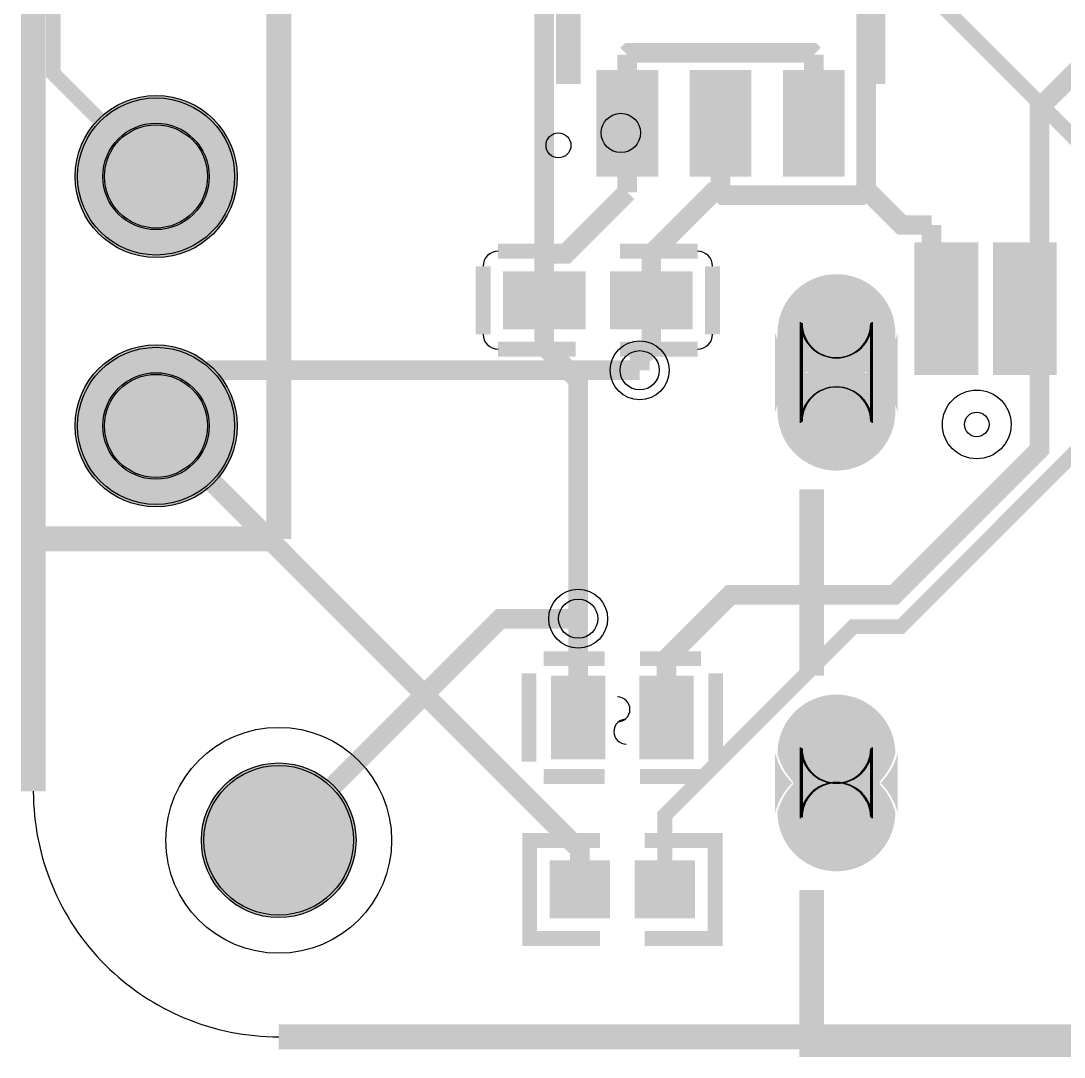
# Model space of a CAD drawing. Header units: millimetres. Extents: x -0.1 to 25.1, y -48.2 to 0.1.
# Drawn here: x -0.13 to 10.5, y -48.21 to -37.66 of the extents above; entities that cross this region are included whole.
import ezdxf

# ---------------------------------------------------------------- set-up
doc = ezdxf.new("R2010")
doc.units = ezdxf.units.MM
for name, color, linetype, true_color in [('BoardOutLine', 7, 'Continuous', 0xff00ff), ('BottomLayer', 7, 'Continuous', 0x0000ff), ('BottomPasteMaskLayer', 7, 'Continuous', 0x800000), ('BottomSilkLayer', 7, 'Continuous', 0x66cc33), ('BottomSolderMaskLayer', 7, 'Continuous', 0xaa00ff), ('Document', 7, 'Continuous', 0xffffff), ('Hole', 7, 'Continuous', 0x222222), ('Multi-Layer', 7, 'Continuous', 0xc0c0c0), ('TopLayer', 7, 'Continuous', 0xff0000), ('TopPasteMaskLayer', 7, 'Continuous', 0x808080), ('TopSilkLayer', 7, 'Continuous', 0xffcc00), ('TopSolderMaskLayer', 7, 'Continuous', 0x800080)]:
    doc.layers.add(name, color=color, linetype=linetype, true_color=true_color)

msp = doc.modelspace()

# ---------------------------------------------------------------- hatches: boundary and pattern name
at = {"layer": 'BottomLayer'}
msp.add_hatch(color=256, dxfattribs=at).paths.add_polyline_path([(1.7373600000000242, -45.99940000000004, 1), (3.2613600000000242, -45.99940000000004, 1)])
at = {"layer": 'BottomPasteMaskLayer'}
msp.add_hatch(color=256, dxfattribs=at).paths.add_polyline_path([(1.7373600000000242, -45.99940000000004, 1), (3.2613600000000242, -45.99940000000004, 1)])
at = {"layer": 'BottomSolderMaskLayer'}
for points in [[(0.4247895999999802, -39.23995200000002, 1), (2.07558639999998, -39.23995200000002, 1)], [(8.8054688, -40.824962800000094, -0.7853981633974483), (7.5546712000000005, -40.824962800000094), (7.5546712000000005, -41.64528120000011, -0.7853981633974483), (8.8054688, -41.64528120000011)], [(0.4247895999999802, -41.77995199999998, 1), (2.07558639999998, -41.77995199999998, 1)], [(8.8054688, -45.10673393333343, -0.7853981633974483), (7.5546712000000005, -45.10673393333343), (7.5546712000000005, -45.72366606666674, -0.7853981633974483), (8.8054688, -45.72366606666674)], [(1.7119600000000244, -45.99940000000004, 1), (3.286760000000024, -45.99940000000004, 1)]]:
    msp.add_hatch(color=256, dxfattribs=at).paths.add_polyline_path(points)
at = {"layer": 'Multi-Layer'}
for points in [[(0.4501895999999801, -39.23995200000002, 1), (2.05018639999998, -39.23995200000002, 1)], [(8.7800688, -40.83512280000002, -0.7853981633974483), (7.580071200000001, -40.83512280000002), (7.580071200000001, -41.63512120000007, -0.7853981633974483), (8.7800688, -41.63512120000007)], [(0.4501895999999801, -41.77995199999998, 1), (2.05018639999998, -41.77995199999998, 1)], [(8.7800688, -45.115200600000094, -0.7853981633974483), (7.580071200000001, -45.115200600000094), (7.580071200000001, -45.715199400000074, -0.7853981633974483), (8.7800688, -45.715199400000074)]]:
    msp.add_hatch(color=256, dxfattribs=at).paths.add_polyline_path(points)
at = {"layer": 'TopLayer'}
for points in [[(6.350050799999849, -38.200126800000135), (6.350050799999849, -39.200124800000026), (5.750051999999982, -39.200124800000026), (5.750051999999982, -38.200126800000135)], [(7.3000107999999955, -38.200126800000135), (7.3000107999999955, -39.200124800000026), (6.7000119999999015, -39.200124800000026), (6.7000119999999015, -38.200126800000135)], [(8.249970799999915, -38.200126800000135), (8.249970799999915, -39.200124800000026), (7.649972000000048, -39.200124800000026), (7.649972000000048, -38.200126800000135)], [(8.999981999999932, -39.93487060000007), (9.299981399999865, -39.93487060000007), (9.299981399999865, -41.23489340000003), (8.999981999999932, -41.23489340000003)], [(9.299955999999952, -39.93487060000007), (9.599955399999885, -39.93487060000007), (9.599955399999885, -41.23489340000003), (9.299955999999952, -41.23489340000003)], [(9.800082000000089, -39.93487060000007), (10.100081400000022, -39.93487060000007), (10.100081400000022, -41.23489340000003), (9.800082000000089, -41.23489340000003)], [(10.100056000000109, -39.93487060000007), (10.400055400000042, -39.93487060000007), (10.400055400000042, -41.23489340000003), (10.100056000000109, -41.23489340000003)], [(5.5999888000000055, -40.22999320000008), (5.5999888000000055, -40.76999720000015), (4.809896399999957, -40.76999720000015), (4.809896399999957, -40.22999320000008)], [(5.900013599999852, -40.22999320000008), (5.900013599999852, -40.76999720000015), (6.690105999999901, -40.76999720000015), (6.690105999999901, -40.22999320000008)], [(5.799912199999994, -45.14992240000004), (5.299913199999878, -45.14992240000004), (5.299913199999878, -44.3499240000001), (5.799912199999994, -44.3499240000001)], [(6.699884999999881, -45.14992240000004), (6.199885999999992, -45.14992240000004), (6.199885999999992, -44.3499240000001), (6.699884999999881, -44.3499240000001)], [(5.849975599999993, -46.77001059999998), (5.849975599999993, -46.230006600000024), (5.284342999999922, -46.230006600000024), (5.284342999999922, -46.77001059999998)], [(6.15000039999984, -46.77001059999998), (6.15000039999984, -46.230006600000024), (6.715632999999912, -46.230006600000024), (6.715632999999912, -46.77001059999998)]]:
    msp.add_hatch(color=256, dxfattribs=at).paths.add_polyline_path(points)
at = {"layer": 'TopPasteMaskLayer'}
for points in [[(6.350050799999849, -38.200126800000135), (6.350050799999849, -39.200124800000026), (5.750051999999982, -39.200124800000026), (5.750051999999982, -38.200126800000135)], [(7.3000107999999955, -38.200126800000135), (7.3000107999999955, -39.200124800000026), (6.7000119999999015, -39.200124800000026), (6.7000119999999015, -38.200126800000135)], [(8.249970799999915, -38.200126800000135), (8.249970799999915, -39.200124800000026), (7.649972000000048, -39.200124800000026), (7.649972000000048, -38.200126800000135)], [(9.049994599999877, -39.99006480000014), (9.549993599999993, -39.99006480000014), (9.549993599999993, -41.18008020000002), (9.049994599999877, -41.18008020000002)], [(9.850094600000034, -39.990090200000054), (10.350093599999923, -39.990090200000054), (10.350093599999923, -41.18010560000005), (9.850094600000034, -41.18010560000005)], [(4.970017999999868, -40.725013800000056), (4.970017999999868, -40.275002000000086), (5.020030600000041, -40.225014800000054), (5.500014399999941, -40.225014800000054), (5.570016799999962, -40.275002000000086), (5.570016799999962, -40.725013800000056), (5.500014399999941, -40.77500100000009), (5.020030600000041, -40.77500100000009)], [(5.930036399999949, -40.725013800000056), (5.930036399999949, -40.275002000000086), (6.000013400000057, -40.225014800000054), (6.48002259999987, -40.225014800000054), (6.530035200000043, -40.275002000000086), (6.530035200000043, -40.725013800000056), (6.48002259999987, -40.77500100000009), (6.000013400000057, -40.77500100000009)], [(7.580299800000034, -40.83507200000008), (7.581353603443063, -40.79952618964069), (7.584511312249447, -40.76410523523646), (7.5897618348514015, -40.728933554181936), (7.597086728597219, -40.69413468828918), (7.606460264530256, -40.65983086984397), (7.61784951776383, -40.62614259225984), (7.631214483130293, -40.59318818684028), (7.646508215701601, -40.56108340713638), (7.6636769956841135, -40.52994102235755), (7.68266051711214, -40.49987042126622), (7.703392099674488, -40.470977227945355), (7.725798922930949, -40.4433629307905), (7.749802282097676, -40.41712452602735), (7.775317864500607, -40.39235417700968), (7.80225604572513, -40.36913889049174), (7.8305222044278935, -40.34756021101418), (7.860017054695504, -40.32769393447563), (7.89063699479027, -40.3096098418971), (7.922274471056085, -40.293371454313046), (7.954818355704106, -40.27903580965244), (7.988154337151968, -40.266653262389696), (8.022165321549096, -40.256267306673976), (8.056731844072715, -40.2479144235532), (8.091732488551656, -40.241623952834175), (8.127044313945703, -40.23741799002471), (8.162543286180039, -40.235311308722544), (8.198104713820044, -40.235311308722544), (8.23360368605438, -40.23741799002471), (8.2689155114482, -40.241623952834175), (8.303916155927368, -40.2479144235532), (8.338482678450987, -40.256267306673976), (8.372493662848115, -40.266653262389696), (8.405829644295977, -40.27903580965244), (8.438373528943771, -40.293371454313046), (8.470011005209813, -40.3096098418971), (8.500630945304579, -40.32769393447563), (8.53012579557219, -40.34756021101418), (8.558391954274953, -40.36913889049174), (8.585330135499476, -40.39235417700968), (8.61084571790218, -40.41712452602735), (8.634849077069134, -40.4433629307905), (8.657255900325595, -40.470977227945355), (8.677987482887715, -40.49987042126622), (8.696971004315742, -40.52994102235755), (8.714139784298482, -40.56108340713638), (8.72943351686979, -40.59318818684028), (8.742798482236253, -40.62614259225984), (8.754187735469827, -40.65983086984397), (8.763561271402864, -40.69413468828918), (8.770886165148454, -40.728933554181936), (8.776136687750636, -40.76410523523646), (8.77929439655702, -40.79952618964069), (8.780348200000049, -40.83507200000008), (8.780348200000049, -41.635172000000125), (8.77929439655702, -41.67071781035952), (8.776136687750636, -41.70613876476364), (8.770886165148454, -41.74131044581827), (8.763561271402864, -41.776109311711025), (8.754187735469827, -41.81041313015612), (8.742798482236253, -41.844101407740254), (8.72943351686979, -41.877055813159814), (8.714139784298482, -41.90916059286383), (8.696971004315742, -41.94030297764266), (8.677987482887715, -41.970373578733984), (8.657255900325595, -41.99926677205485), (8.634849077069134, -42.02688106920971), (8.61084571790218, -42.053119473972856), (8.585330135499476, -42.077889822990414), (8.558391954274953, -42.10110510950835), (8.53012579557219, -42.12268378898591), (8.500630945304579, -42.14255006552446), (8.470011005209813, -42.160634158102994), (8.438373528943771, -42.17687254568705), (8.405829644295977, -42.191208190347766), (8.372493662848115, -42.2035907376104), (8.338482678450987, -42.21397669332612), (8.303916155927368, -42.222329576446896), (8.2689155114482, -42.22862004716592), (8.23360368605438, -42.23282600997538), (8.198104713820044, -42.23493269127766), (8.162543286180039, -42.23493269127766), (8.127044313945703, -42.23282600997538), (8.091732488551656, -42.22862004716592), (8.056731844072715, -42.222329576446896), (8.022165321549096, -42.21397669332612), (7.988154337151968, -42.2035907376104), (7.954818355704106, -42.191208190347766), (7.922274471056085, -42.17687254568705), (7.89063699479027, -42.160634158102994), (7.860017054695504, -42.142550065524574), (7.8305222044278935, -42.12268378898591), (7.80225604572513, -42.10110510950835), (7.775317864500607, -42.077889822990414), (7.749802282097676, -42.053119473972856), (7.725798922930949, -42.02688106920971), (7.703392099674488, -41.99926677205485), (7.68266051711214, -41.970373578733984), (7.6636769956841135, -41.94030297764266), (7.646508215701601, -41.90916059286383), (7.631214483130293, -41.877055813159814), (7.61784951776383, -41.844101407740254), (7.606460264530256, -41.81041313015612), (7.597086728597219, -41.776109311711025), (7.5897618348514015, -41.74131044581827), (7.584511312249447, -41.70613876476364), (7.581353603443063, -41.67071781035952), (7.580299800000034, -41.635172000000125)], [(5.799912199999994, -45.14992240000004), (5.299913199999878, -45.14992240000004), (5.299913199999878, -44.3499240000001), (5.799912199999994, -44.3499240000001)], [(6.699884999999881, -45.14992240000004), (6.199885999999992, -45.14992240000004), (6.199885999999992, -44.3499240000001), (6.699884999999881, -44.3499240000001)], [(7.580299800000034, -45.11527680000006), (7.581353603443063, -45.079730989640666), (7.584511312249447, -45.044310035236435), (7.5897618348514015, -45.009138354181914), (7.597086728597219, -44.97433948828916), (7.606460264530256, -44.94003566984395), (7.61784951776383, -44.90634739225982), (7.631214483130293, -44.87339298684037), (7.646508215701601, -44.84128820713636), (7.6636769956841135, -44.810145822357526), (7.68266051711214, -44.7800752212662), (7.703392099674488, -44.75118202794533), (7.725798922930949, -44.72356773079048), (7.749802282097676, -44.69732932602733), (7.775317864500607, -44.67255897700977), (7.80225604572513, -44.64934369049172), (7.8305222044278935, -44.627765011014276), (7.860017054695504, -44.60789873447561), (7.89063699479027, -44.58981464189708), (7.922274471056085, -44.57357625431314), (7.954818355704106, -44.55924060965242), (7.988154337151968, -44.54685806238979), (8.022165321549096, -44.53647210667407), (8.056731844072715, -44.528119223553176), (8.091732488551656, -44.52182875283427), (8.127044313945703, -44.5176227900248), (8.162543286180039, -44.51551610872252), (8.198104713820044, -44.51551610872252), (8.23360368605438, -44.5176227900248), (8.2689155114482, -44.52182875283427), (8.303916155927368, -44.528119223553176), (8.338482678450987, -44.53647210667407), (8.372493662848115, -44.54685806238979), (8.405829644295977, -44.55924060965242), (8.438373528943771, -44.57357625431314), (8.470011005209813, -44.58981464189708), (8.500630945304579, -44.60789873447561), (8.53012579557219, -44.627765011014276), (8.558391954274953, -44.64934369049172), (8.585330135499476, -44.67255897700977), (8.61084571790218, -44.69732932602733), (8.634849077069134, -44.72356773079048), (8.657255900325595, -44.75118202794533), (8.677987482887715, -44.7800752212662), (8.696971004315742, -44.810145822357526), (8.714139784298482, -44.84128820713636), (8.72943351686979, -44.87339298684037), (8.742798482236253, -44.90634739225982), (8.754187735469827, -44.94003566984395), (8.763561271402864, -44.97433948828916), (8.770886165148454, -45.009138354181914), (8.776136687750636, -45.044310035236435), (8.77929439655702, -45.079730989640666), (8.780348200000049, -45.11527680000006), (8.780348200000049, -45.71527560000004), (8.77929439655702, -45.75082141035955), (8.776136687750636, -45.786242364763666), (8.770886165148454, -45.8214140458183), (8.763561271402864, -45.85621291171094), (8.754187735469827, -45.89051673015615), (8.742798482236253, -45.924205007740284), (8.72943351686979, -45.95715941315984), (8.714139784298482, -45.98926419286386), (8.696971004315742, -46.02040657764269), (8.677987482887715, -46.05047717873401), (8.657255900325595, -46.07937037205477), (8.634849077069134, -46.10698466920974), (8.61084571790218, -46.13322307397277), (8.585330135499476, -46.157993422990444), (8.558391954274953, -46.18120870950838), (8.53012579557219, -46.20278738898594), (8.500630945304579, -46.222653665524376), (8.470011005209813, -46.24073775810302), (8.438373528943771, -46.25697614568708), (8.405829644295977, -46.271311790347795), (8.372493662848115, -46.28369433761043), (8.338482678450987, -46.29408029332615), (8.303916155927368, -46.302433176446925), (8.2689155114482, -46.30872364716595), (8.23360368605438, -46.31292960997541), (8.198104713820044, -46.31503629127769), (8.162543286180039, -46.31503629127769), (8.127044313945703, -46.31292960997541), (8.091732488551656, -46.30872364716595), (8.056731844072715, -46.302433176446925), (8.022165321549096, -46.29408029332615), (7.988154337151968, -46.28369433761043), (7.954818355704106, -46.271311790347795), (7.922274471056085, -46.25697614568708), (7.89063699479027, -46.24073775810302), (7.860017054695504, -46.22265366552449), (7.8305222044278935, -46.20278738898594), (7.80225604572513, -46.18120870950838), (7.775317864500607, -46.157993422990444), (7.749802282097676, -46.13322307397277), (7.725798922930949, -46.10698466920974), (7.703392099674488, -46.07937037205477), (7.68266051711214, -46.05047717873401), (7.6636769956841135, -46.02040657764269), (7.646508215701601, -45.98926419286386), (7.631214483130293, -45.95715941315984), (7.61784951776383, -45.924205007740284), (7.606460264530256, -45.89051673015615), (7.597086728597219, -45.85621291171094), (7.5897618348514015, -45.8214140458183), (7.584511312249447, -45.786242364763666), (7.581353603443063, -45.75082141035955), (7.580299800000034, -45.71527560000004)], [(5.8649869999998145, -46.73000560000003), (5.8649869999998145, -46.270011599999975), (5.824981999999977, -46.230006600000024), (5.324347999999986, -46.230006600000024), (5.284342999999922, -46.270011599999975), (5.284342999999922, -46.73000560000003), (5.324347999999986, -46.77001059999998), (5.824981999999977, -46.77001059999998)], [(6.134989000000019, -46.73000560000003), (6.134989000000019, -46.270011599999975), (6.174994000000083, -46.230006600000024), (6.675628000000074, -46.230006600000024), (6.715632999999912, -46.270011599999975), (6.715632999999912, -46.73000560000003), (6.675628000000074, -46.77001059999998), (6.174994000000083, -46.77001059999998)]]:
    msp.add_hatch(color=256, dxfattribs=at).paths.add_polyline_path(points)
at = {"layer": 'TopSolderMaskLayer'}
for points in [[(6.365292090322669, -38.15778701505383), (6.365292090322669, -39.24245168172047), (5.73481329032245, -39.24245168172047), (5.73481329032245, -38.15778701505383)], [(7.315252090322588, -38.15778701505383), (7.315252090322588, -39.24245168172047), (6.684773290322596, -39.24245168172047), (6.684773290322596, -38.15778701505383)], [(8.265212090322507, -38.15778701505383), (8.265212090322507, -39.24245168172047), (7.634733290322515, -39.24245168172047), (7.634733290322515, -38.15778701505383)], [(0.4247895999999802, -39.23995200000002, 1), (2.07558639999998, -39.23995200000002, 1)], [(8.9745626451612, -39.90947010372213), (9.325362045161114, -39.90947010372213), (9.325362045161114, -41.26029389627797), (8.9745626451612, -41.26029389627797)], [(9.27453664516122, -39.90947010372213), (9.625336045161134, -39.90947010372213), (9.625336045161134, -41.26029389627797), (9.27453664516122, -41.26029389627797)], [(9.774662645161357, -39.90947010372213), (10.125462045161271, -39.90947010372213), (10.125462045161271, -41.26029389627797), (9.774662645161357, -41.26029389627797)], [(10.074636645161377, -39.90947010372213), (10.425436045161291, -39.90947010372213), (10.425436045161291, -41.26029389627797), (10.074636645161377, -41.26029389627797)], [(5.625387166874475, -40.20458842107246), (5.625387166874475, -40.795392421072506), (4.784494766874445, -40.795392421072506), (4.784494766874445, -40.20458842107246)], [(5.874608700623526, -40.20458842107246), (5.874608700623526, -40.795392421072506), (6.715501100623783, -40.795392421072506), (6.715501100623783, -40.20458842107246)], [(8.8054688, -40.824962800000094, -0.7853981633974483), (7.5546712000000005, -40.824962800000094), (7.5546712000000005, -41.64528120000011, -0.7853981633974483), (8.8054688, -41.64528120000011)], [(0.4247895999999802, -41.77995199999998, 1), (2.07558639999998, -41.77995199999998, 1)], [(5.825313490322628, -45.175319174193646), (5.274514490322531, -45.175319174193646), (5.274514490322531, -44.32452077419373), (5.825313490322628, -44.32452077419373)], [(6.725291451612861, -45.175319174193646), (6.174492451612991, -45.175319174193646), (6.174492451612991, -44.32452077419373), (6.725291451612861, -44.32452077419373)], [(8.8054688, -45.10673393333343, -0.7853981633974483), (7.5546712000000005, -45.10673393333343), (7.5546712000000005, -45.72366606666674, -0.7853981633974483), (8.8054688, -45.72366606666674)], [(5.8753733189042805, -46.795408210536266), (5.8753733189042805, -46.20460421053622), (5.258942999999931, -46.20460421053622), (5.258942999999931, -46.795408210536266)], [(6.124602681095553, -46.795408210536266), (6.124602681095553, -46.20460421053622), (6.741032999999902, -46.20460421053622), (6.741032999999902, -46.795408210536266)]]:
    msp.add_hatch(color=256, dxfattribs=at).paths.add_polyline_path(points)

# ---------------------------------------------------------------- linework, layer by layer
at = {"layer": 'BoardOutLine', "const_width": 0.254}
for points in [[(0, -45.500010599999996), (0, -2.4999950000001263)], [(22.50000579999994, -48.00000560000001), (2.4999950000000126, -48.00000560000001)]]:
    msp.add_lwpolyline(points, dxfattribs=at)
at = {"layer": 'BoardOutLine'}
msp.add_arc((2.4999950000000126, -45.50001060000011), 2.4999949999999997, 179.99999999999883, 270, dxfattribs=at)
at = {"layer": 'BottomLayer'}
for points, const_width in [([(10.84579999999994, -39.09060000000011), (7.553959999999847, -35.798760000000016), (7.553959999999847, -24.313642000000073), (10.566654000000085, -21.300948000000062), (10.566654000000085, -18.864326000000005), (13.572489999999902, -15.858490000000074)], 0.15001240000000002), ([(1.25018799999998, -39.23995200000002), (0.2024380000000292, -38.192202000000066), (0.2024380000000292, -31.076392000000055), (0.9923780000000306, -30.286452000000054), (1.6098520000000462, -30.286452000000054), (6.206997999999999, -25.6893060000001), (6.206997999999999, -23.96439200000009), (7.096505999999977, -23.07488400000011), (7.5181460000000015, -23.07488400000011), (7.801356000000055, -22.791674000000057), (7.801356000000055, -22.791420000000016), (8.455405999999925, -22.791420000000016)], 0.15001240000000002), ([(6.176517999999874, -41.21353199999999), (1.8166079999999738, -41.21353199999999), (1.25018799999998, -41.77995199999998)], 0.1999996), ([(2.4993600000000242, -45.99940000000004), (4.755641999999966, -43.743118000000095), (5.549899999999866, -43.743118000000095), (5.549899999999866, -43.742864000000054)], 0.1999996)]:
    msp.add_lwpolyline(points, dxfattribs=dict(at, const_width=const_width))
msp.add_circle((2.4993600000000242, -45.99940000000004), 0.762, dxfattribs=at)
at = {"layer": 'BottomPasteMaskLayer'}
msp.add_circle((2.4993600000000242, -45.99940000000004), 0.762, dxfattribs=at)
at = {"layer": 'BottomSilkLayer', "const_width": 0.254}
for points in [[(5.079999993995443e-05, -4.830013200000053), (5.079999993995443e-05, -42.93006400000013)], [(2.5000458000000663, -4.830013200000053), (2.5000458000000663, -42.93006400000013)], [(5.079999993995443e-05, -42.93006400000013), (2.5000458000000663, -42.93006400000013)]]:
    msp.add_lwpolyline(points, dxfattribs=at)
at = {"layer": 'BottomSilkLayer'}
msp.add_circle((2.4993600000000242, -45.99940000000004), 1.1501119999999998, dxfattribs=at)
at = {"layer": 'BottomSolderMaskLayer'}
for points in [[(7.815161369892464, -40.722422999999935), (7.815161369892464, -41.747794954838696)], [(8.544819778494615, -40.722422999999935), (8.544819778494615, -41.747794954838696)], [(7.815161369892464, -45.055231513261674), (7.815161369892464, -45.77495955197128)], [(8.544819778494615, -45.055231513261674), (8.544819778494615, -45.77495955197128)]]:
    msp.add_lwpolyline(points, close=True, dxfattribs=at)
for centre, radius in [((1.25018799999998, -39.23995200000002), 0.8253983999999999), ((1.2500102000000197, -39.24000279999996), 0.5416611483870968), ((1.25018799999998, -41.77995199999998), 0.8253983999999999), ((1.2500102000000197, -41.780002800000034), 0.5416611483870968), ((2.4993600000000242, -45.99940000000004), 0.7873999999999999)]:
    msp.add_circle(centre, radius, dxfattribs=at)
for centre, start, end in [((8.179990574193539, -40.722422999999935), 180, 0), ((8.179990574193539, -41.747794954838696), 0, 180), ((8.179990574193539, -45.055231513261674), 180, 0), ((8.179990574193539, -45.77495955197128), 0, 180)]:
    msp.add_arc(centre, 0.36482920430107524, start, end, dxfattribs=at)
at = {"layer": 'Document'}
for centre, radius in [((5.984239999999886, -38.79723000000001), 0.19989800000000002), ((9.610090000000014, -41.76522), 0.124968)]:
    msp.add_circle(centre, radius, dxfattribs=at)
at = {"layer": 'Hole'}
for centre in [(6.176517999999874, -41.21353199999999), (5.549899999999866, -43.742864000000054)]:
    msp.add_circle(centre, 0.1999996, dxfattribs=at)
at = {"layer": 'Multi-Layer'}
for points in [[(7.829981799999807, -40.735123000000044), (7.829981799999807, -41.73509560000002)], [(8.530005799999806, -40.735123000000044), (8.530005799999806, -41.73509560000002)], [(7.829981799999807, -45.06511180000007), (7.829981799999807, -45.765085)], [(8.530005799999806, -45.06511180000007), (8.530005799999806, -45.765085)]]:
    msp.add_lwpolyline(points, close=True, dxfattribs=at)
for centre, radius in [((1.25018799999998, -39.23995200000002), 0.7999984), ((1.2500102000000197, -39.24000279999996), 0.5249926), ((6.176517999999874, -41.21353199999999), 0.2999994), ((1.25018799999998, -41.77995199999998), 0.7999984), ((1.2500102000000197, -41.780002800000034), 0.5249926), ((9.610090000000014, -41.76522), 0.350012), ((5.549899999999866, -43.742864000000054), 0.2999994)]:
    msp.add_circle(centre, radius, dxfattribs=at)
for centre, start, end in [((8.179993799999806, -40.735123000000044), 180, 0), ((8.179993799999806, -41.73509560000002), 0, 180), ((8.179993799999806, -45.06511180000007), 180, 0), ((8.179993799999806, -45.765085), 0, 180)]:
    msp.add_arc(centre, 0.350012, start, end, dxfattribs=at)
at = {"layer": 'TopLayer'}
for points, const_width in [([(0.24968200000000706, -6.219952000000035), (0.22758399999997891, -6.242050000000063), (0.22758399999997891, -32.17113200000006), (0.9464040000000296, -32.889951999999994), (1.5994379999999637, -32.889951999999994), (5.204968000000122, -36.49548200000004), (5.204968000000122, -40.02963800000009)], 0.1999996), ([(7.890510000000063, -33.74999600000001), (8.48334599999987, -34.342832000000044), (8.48334599999987, -39.37330200000008)], 0.1999996), ([(14.988285999999903, -40.585136000000034), (14.988285999999903, -38.203632000000084), (14.546580000000063, -37.76192600000002), (11.028425999999968, -37.76192600000002), (10.250169999999912, -38.54018200000007), (10.250169999999912, -40.58488199999999)], 0.1999996), ([(7.949946000000068, -37.99967000000004), (7.932928000000061, -37.98265200000003), (6.06704400000001, -37.98265200000003), (6.050026000000003, -37.99967000000004)], 0.1999996), ([(6.050026000000003, -38.70020199999999), (6.050026000000003, -37.99967000000004)], 0.1999996), ([(7.949946000000068, -38.70020199999999), (7.949946000000068, -37.99967000000004)], 0.1999996), ([(6.050026000000003, -38.70020199999999), (6.050026000000003, -39.400480000000016)], 0.1999996), ([(6.999985999999922, -38.70020199999999), (6.999985999999922, -39.3260580000001)], 0.1999996), ([(6.050026000000003, -39.400480000000016), (5.420868000000041, -40.02963800000009), (5.204968000000122, -40.02963800000009)], 0.1999996), ([(6.999985999999922, -39.400480000000016), (6.924294000000032, -39.400480000000016), (6.2951360000000705, -40.02963800000009)], 0.1999996), ([(6.999985999999922, -39.3260580000001), (6.999985999999922, -39.400480000000016)], 0.1999996), ([(8.48334599999987, -39.37330200000008), (8.425180000000069, -39.43146800000011), (7.030973999999901, -39.43146800000011), (6.999985999999922, -39.400480000000016)], 0.1999996), ([(9.150095999999962, -39.73449000000005), (8.844533999999953, -39.73449000000005), (8.48334599999987, -39.37330200000008)], 0.1999996), ([(9.150095999999962, -40.58488199999999), (9.150095999999962, -39.73449000000005)], 0.1999996), ([(5.204968000000122, -40.295830000000024), (5.204968000000122, -40.02963800000009)], 0.1999996), ([(6.2951360000000705, -40.264842000000044), (6.2951360000000705, -40.02963800000009)], 0.1999996), ([(6.2951360000000705, -40.264842000000044), (6.2951360000000705, -40.50004600000011)], 0.1999996), ([(5.204968000000122, -40.295830000000024), (5.204968000000122, -40.50004600000011)], 0.1999996), ([(5.204968000000122, -40.50004600000011), (5.204968000000122, -40.97045400000002)], 0.1999996), ([(6.2951360000000705, -40.50004600000011), (6.2951360000000705, -40.97045400000002)], 0.1999996), ([(6.4498219999999264, -44.14951800000006), (7.100061999999866, -43.49927800000012), (8.769095999999877, -43.49927800000012), (10.250169999999912, -42.01820400000008), (10.250169999999912, -40.58488199999999)], 0.1999996), ([(9.450069999999982, -40.58488199999999), (9.150095999999962, -40.58488199999999)], 0.1999996), ([(10.250169999999912, -40.58488199999999), (9.950195999999892, -40.58488199999999)], 0.1999996), ([(5.204968000000122, -40.97045400000002), (5.549899999999866, -41.3153860000001), (5.549899999999866, -43.742864000000054)], 0.1999996), ([(6.2951360000000705, -40.97045400000002), (6.176517999999874, -41.0890720000001), (6.176517999999874, -41.21353199999999)], 0.1999996), ([(11.250167999999917, -41.4101280000001), (8.836914000000093, -43.82338200000004), (8.353298000000109, -43.82338200000004), (6.432803999999919, -45.743876000000114), (6.432803999999919, -46.50003400000003)], 0.15001240000000002), ([(1.25018799999998, -41.77995199999998), (5.499862000000007, -46.02962600000012), (5.567171999999914, -46.02962600000012)], 0.1999996), ([(5.549899999999866, -43.742864000000054), (5.549899999999866, -44.749974000000066)], 0.1999996), ([(6.4498219999999264, -44.749974000000066), (6.4498219999999264, -44.14951800000006)], 0.1999996), ([(5.567171999999914, -46.50003400000003), (5.567171999999914, -46.02962600000012)], 0.1999996)]:
    msp.add_lwpolyline(points, dxfattribs=dict(at, const_width=const_width))
at = {"layer": 'TopSilkLayer'}
for points, const_width in [([(5.449950999999942, -36.49997780000001), (5.449950999999942, -38.29999960000009)], 0.254), ([(8.549970200000075, -36.49997780000001), (8.549970200000075, -38.29999960000009)], 0.254), ([(5.523788800000034, -40.00139320000005), (4.733696399999985, -40.00139320000005)], 0.1524), ([(5.976213600000051, -40.00139320000005), (6.7663060000001, -40.00139320000005)], 0.1524), ([(4.581296400000042, -40.153793199999996), (4.581296400000042, -40.846197200000006)], 0.1524), ([(6.918706000000043, -40.153793199999996), (6.918706000000043, -40.846197200000006)], 0.1524), ([(4.733696399999985, -40.99859720000006), (5.523788800000034, -40.99859720000006)], 0.1524), ([(6.7663060000001, -40.99859720000006), (5.976213600000051, -40.99859720000006)], 0.1524), ([(7.927974999999947, -42.4269154000001), (7.927974999999947, -44.323203199999966)], 0.254), ([(5.8200290000000905, -44.14992440000003), (5.1999896000000945, -44.14992440000003)], 0.15001240000000002), ([(6.1800739999999905, -44.14992440000003), (6.799986399999966, -44.14992440000003)], 0.15001240000000002), ([(5.0500279999999975, -44.29988600000013), (5.0500279999999975, -44.35000020000007)], 0.15001240000000002), ([(5.0500279999999975, -45.14997319999998), (5.0500279999999975, -44.35000020000007)], 0.15001240000000002), ([(6.9500750000000835, -44.30001300000015), (6.9500750000000835, -44.35000020000007)], 0.15001240000000002), ([(6.9500750000000835, -45.14997319999998), (6.9500750000000835, -44.35000020000007)], 0.15001240000000002), ([(5.0500279999999975, -45.20001120000006), (5.0500279999999975, -45.14997319999998)], 0.15001240000000002), ([(6.9500750000000835, -45.19988420000004), (6.9500750000000835, -45.14997319999998)], 0.15001240000000002), ([(5.8200290000000905, -45.349972800000046), (5.1999896000000945, -45.349972800000046)], 0.15001240000000002), ([(6.1800739999999905, -45.349972800000046), (6.799986399999966, -45.349972800000046)], 0.15001240000000002), ([(5.773775600000022, -46.998610600000006), (5.055743000000007, -46.998610600000006), (5.055743000000007, -46.001406599999996), (5.773775600000022, -46.001406599999996)], 0.1524), ([(6.226200400000039, -46.998610600000006), (6.944233000000054, -46.998610600000006), (6.944233000000054, -46.001406599999996), (6.226200400000039, -46.001406599999996)], 0.1524), ([(7.927974999999947, -46.50699359999999), (7.927974999999947, -48.08006640000008), (17.071974999999952, -48.08006640000008), (17.071974999999952, -46.50699359999999)], 0.254)]:
    msp.add_lwpolyline(points, dxfattribs=dict(at, const_width=const_width))
msp.add_circle((5.349239999999895, -38.92397600000004), 0.127, dxfattribs=at)
for centre, radius, start, end in [((4.733696399999985, -40.153793199999996), 0.1524, 90, 179.99999999999136), ((6.7663060000001, -40.153793199999996), 0.1524, 0, 90), ((4.733696399999985, -40.84619719999989), 0.1524, 180, 270), ((6.7663060000001, -40.84619719999989), 0.1524, 270, 0), ((5.949975399999971, -44.666992200000095), 0.127, 270, 90), ((6.039992999999981, -44.8930014), 0.127, 90, 270)]:
    msp.add_arc(centre, radius, start, end, dxfattribs=at)
at = {"layer": 'TopSolderMaskLayer'}
for points in [[(7.815161369892464, -40.722422999999935), (7.815161369892464, -41.747794954838696)], [(8.544819778494615, -40.722422999999935), (8.544819778494615, -41.747794954838696)], [(7.815161369892464, -45.055231513261674), (7.815161369892464, -45.77495955197128)], [(8.544819778494615, -45.055231513261674), (8.544819778494615, -45.77495955197128)]]:
    msp.add_lwpolyline(points, close=True, dxfattribs=at)
for centre, radius in [((1.25018799999998, -39.23995200000002), 0.8253983999999999), ((1.2500102000000197, -39.24000279999996), 0.5416611483870968), ((1.25018799999998, -41.77995199999998), 0.8253983999999999), ((1.2500102000000197, -41.780002800000034), 0.5416611483870968)]:
    msp.add_circle(centre, radius, dxfattribs=at)
for centre, start, end in [((8.179990574193539, -40.722422999999935), 180, 0), ((8.179990574193539, -41.747794954838696), 0, 180), ((8.179990574193539, -45.055231513261674), 180, 0), ((8.179990574193539, -45.77495955197128), 0, 180)]:
    msp.add_arc(centre, 0.36482920430107524, start, end, dxfattribs=at)

doc.saveas('drawing.dxf')
